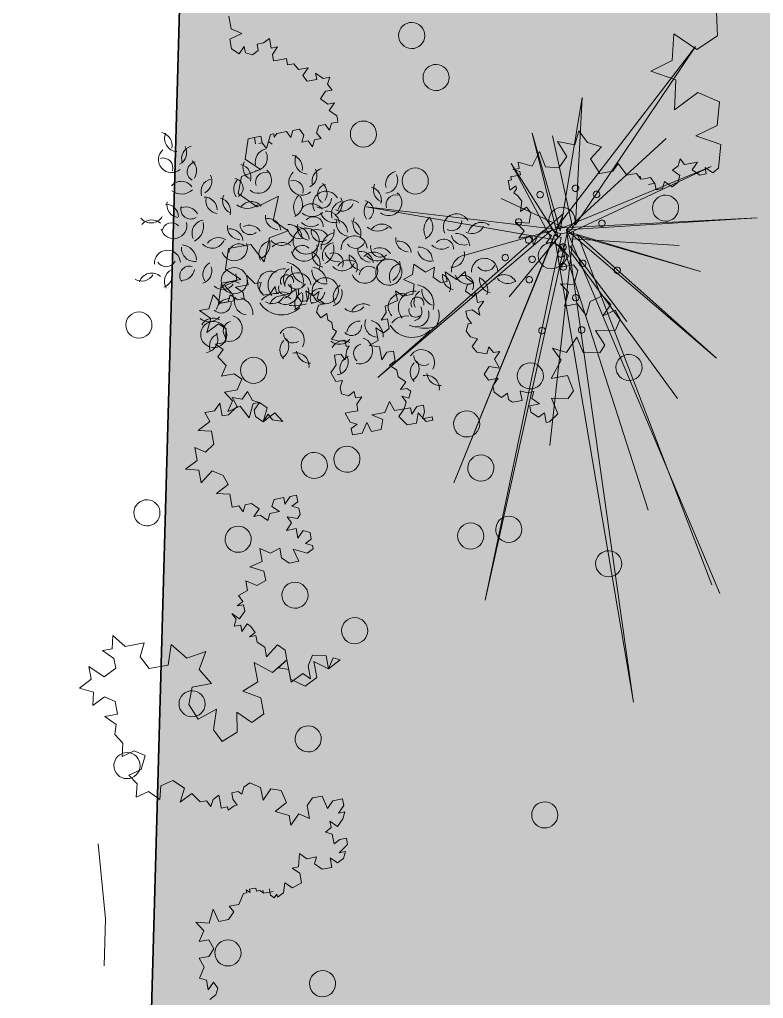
# Model space of a CAD drawing. Header units: metres. Extents: x 0 to 4415, y 1197 to 2590.
# Drawn here: x 1893.49 to 1893.946, y 1326.388 to 1326.989 of the extents above; entities that cross this region are included whole.
import ezdxf

# ---------------------------------------------------------------- set-up
doc = ezdxf.new("R2010")
doc.units = ezdxf.units.M
doc.layers.add('Façade 02', color=41, linetype='Continuous', lineweight=35)
doc.layers.add('veg', color=7, linetype='Continuous', lineweight=9, true_color=0x61c200)

# ---------------------------------------------------------------- blocks, each defined once
blk = doc.blocks.new('Plantes')
for p, q in [((-0.5796, 1.7132), (-0.238, 1.2957)), ((-0.189, 1.2913), (-0.5796, 1.7132)), ((-0.2838, 1.6127), (-0.1979, 1.2839)), ((-0.238, 1.2957), (-0.2838, 1.6127)), ((-0.1979, 1.2839), (-0.1508, 1.535)), ((-0.1508, 1.535), (-0.1912, 1.2668)), ((-0.2306, 1.2868), (-0.2012, 1.523)), ((-0.2142, 1.2853), (-0.4842, 1.4906)), ((-0.1912, 1.2668), (-0.0912, 1.4638)), ((-0.0912, 1.4638), (-0.1748, 1.2653)), ((-0.5902, 1.4095), (-0.2135, 1.2935)), ((-0.2231, 1.2779), (-0.5902, 1.4095)), ((-0.2053, 1.2928), (-0.0577, 1.3784)), ((0.281, 1.3894), (-0.1808, 1.2906)), ((-0.1748, 1.2653), (0.281, 1.3894)), ((-0.2106, 1.3262), (0.1269, 0.6784)), ((0.2921, 0.9601), (-0.2106, 1.3262)), ((-0.6932, 1.2704), (-0.189, 1.2913)), ((-0.2142, 1.2853), (-0.6932, 1.2704)), ((-0.559, 0.929), (-0.2142, 1.2853)), ((-0.2142, 1.2853), (-0.5127, 0.3401)), ((-0.2702, 0.1044), (-0.2142, 1.2853)), ((-0.2313, 1.2786), (-0.122, 0.75)), ((-0.2135, 1.2935), (0.0458, 1.2456)), ((-0.1808, 1.2906), (0.2921, 0.9601)), ((-0.2402, 1.2712), (-0.559, 0.929)), ((-0.5393, 1.1496), (-0.2231, 1.2779)), ((-0.215, 1.2771), (-0.5393, 1.1496)), ((-0.4942, 0.3632), (-0.2402, 1.2712)), ((-0.2246, 1.2615), (-0.4919, 1.2195)), ((-0.183, 1.2661), (-0.2717, 0.088)), ((0.0754, 0.3782), (-0.215, 1.2771)), ((-0.1993, 1.2675), (0.0754, 0.3782)), ((-0.1986, 1.2757), (-0.055, 1.1311)), ((0.1269, 0.6784), (-0.1823, 1.2742)), ((-0.2008, 1.2512), (-0.3527, 0.5647)), ((-0.2179, 1.2445), (-0.3431, 1.0415)), ((0.6228, 1.2518), (0.6214, 1.2354)), ((0.6214, 1.2354), (0.6533, 1.2244)), ((-0.2193, 1.2281), (-0.4519, 0.8371)), ((0.6533, 1.2244), (0.6348, 1.2013)), ((0.666, 1.182), (0.6845, 1.2051)), ((0.6845, 1.2051), (0.698, 1.171)), ((0.6348, 1.2013), (0.6333, 1.185)), ((0.6333, 1.185), (0.666, 1.182)), ((0.7225, 1.1688), (0.6958, 1.1464)), ((0.698, 1.171), (0.7225, 1.1688)), ((0.678, 1.1316), (0.6602, 1.1167)), ((0.7092, 1.1123), (0.678, 1.1316)), ((0.6958, 1.1464), (0.7092, 1.1123)), ((0.6602, 1.1167), (0.6654, 1.0833)), ((0.6654, 1.0833), (0.6899, 1.0811)), ((0.6899, 1.0811), (0.6721, 1.0662)), ((0.6721, 1.0662), (0.687, 1.0484)), ((0.687, 1.0484), (0.6685, 1.0253)), ((0.6685, 1.0253), (0.6827, 0.9994)), ((0.65, 1.0023), (0.6322, 0.9874)), ((0.6322, 0.9874), (0.6463, 0.9614)), ((0.6827, 0.9994), (0.65, 1.0023)), ((0.6463, 0.9614), (0.679, 0.9585)), ((0.6107, 0.9317), (0.6211, 0.9554)), ((0.6211, 0.9554), (0.636, 0.9376)), ((0.636, 0.9376), (0.6612, 0.9436)), ((0.6612, 0.9436), (0.6508, 0.9198)), ((0.679, 0.9585), (0.6605, 0.9355)), ((0.6605, 0.9355), (0.6746, 0.9095)), ((0.5937, 0.925), (0.5759, 0.9101)), ((0.5759, 0.9101), (0.5893, 0.8759)), ((0.5937, 0.925), (0.6107, 0.9317)), ((0.6085, 0.9072), (0.5937, 0.925)), ((0.61, 0.9235), (0.5937, 0.925)), ((0.6234, 0.8894), (0.61, 0.9235)), ((0.6427, 0.9206), (0.6234, 0.8894)), ((0.6746, 0.9095), (0.6427, 0.9206)), ((0.6508, 0.9198), (0.6739, 0.9013)), ((0.6902, 0.8999), (0.6932, 0.9325)), ((0.6932, 0.9325), (0.708, 0.9147)), ((0.708, 0.9147), (0.7326, 0.9126)), ((0.7326, 0.9126), (0.7222, 0.8888)), ((0.5581, 0.8952), (0.5395, 0.8721)), ((0.5893, 0.8759), (0.5581, 0.8952)), ((0.5648, 0.8781), (0.5744, 0.8937)), ((0.5744, 0.8937), (0.5893, 0.8759)), ((0.5893, 0.8759), (0.6071, 0.8908)), ((0.6071, 0.8908), (0.6085, 0.9072)), ((0.6739, 0.9013), (0.6902, 0.8999)), ((0.7222, 0.8888), (0.7534, 0.8695)), ((0.5395, 0.8721), (0.5648, 0.8781)), ((0.72, 0.8643), (0.7171, 0.8316)), ((0.7534, 0.8695), (0.72, 0.8643)), ((0.7171, 0.8316), (0.7401, 0.8131)), ((0.7401, 0.8131), (0.7661, 0.8272)), ((0.7661, 0.8272), (0.7632, 0.7945)), ((0.7632, 0.7945), (0.7944, 0.7753)), ((0.7276, 0.7648), (0.7016, 0.7506)), ((0.7581, 0.7373), (0.7276, 0.7648)), ((0.761, 0.77), (0.7581, 0.7373)), ((0.7944, 0.7753), (0.761, 0.77)), ((0.7016, 0.7506), (0.6913, 0.7268)), ((0.6913, 0.7268), (0.7225, 0.7076)), ((0.6891, 0.7023), (0.6862, 0.6696)), ((0.7225, 0.7076), (0.6891, 0.7023)), ((0.5228, 0.6842), (0.5213, 0.6679)), ((0.5213, 0.6679), (0.5369, 0.6582)), ((0.5391, 0.6828), (0.5228, 0.6842)), ((0.554, 0.665), (0.5391, 0.6828)), ((0.5554, 0.6813), (0.554, 0.665)), ((0.5799, 0.6791), (0.5554, 0.6813)), ((0.5867, 0.662), (0.5799, 0.6791)), ((0.6371, 0.674), (0.6193, 0.6591)), ((0.6535, 0.6725), (0.6371, 0.674)), ((0.6602, 0.6555), (0.6535, 0.6725)), ((0.6698, 0.6711), (0.6602, 0.6555)), ((0.6862, 0.6696), (0.6698, 0.6711)), ((0.5198, 0.6515), (0.5184, 0.6352)), ((0.5369, 0.6582), (0.5198, 0.6515)), ((0.5689, 0.6472), (0.5867, 0.662)), ((0.5934, 0.645), (0.5689, 0.6472)), ((0.6001, 0.6279), (0.5934, 0.645)), ((0.6179, 0.6428), (0.6001, 0.6279)), ((0.6342, 0.6413), (0.6179, 0.6428)), ((0.6193, 0.6591), (0.6342, 0.6413)), ((0.5184, 0.6352), (0.5258, 0.6263)), ((0.5258, 0.6263), (0.5511, 0.6323)), ((0.5511, 0.6323), (0.5414, 0.6167)), ((0.5414, 0.6167), (0.5563, 0.5989)), ((0.5147, 0.5943), (0.4977, 0.5876)), ((0.5296, 0.5765), (0.5147, 0.5943)), ((0.5318, 0.601), (0.5296, 0.5765)), ((0.5563, 0.5989), (0.5318, 0.601)), ((0.4977, 0.5876), (0.4962, 0.5713)), ((0.4962, 0.5713), (0.5118, 0.5617)), ((0.4947, 0.5549), (0.494, 0.5468)), ((0.494, 0.5468), (0.5096, 0.5371)), ((0.5118, 0.5617), (0.4947, 0.5549)), ((0.5096, 0.5371), (0.5438, 0.5506)), ((0.5438, 0.5506), (0.5327, 0.5186)), ((0.575, 0.5313), (0.5772, 0.5558)), ((0.5772, 0.5558), (0.601, 0.5455)), ((0.601, 0.5455), (0.6269, 0.5596)), ((0.6269, 0.5596), (0.624, 0.5269)), ((0.5327, 0.5186), (0.5572, 0.5164)), ((0.5572, 0.5164), (0.575, 0.5313)), ((0.624, 0.5269), (0.656, 0.5158)), ((0.6218, 0.5024), (0.6196, 0.4779)), ((0.656, 0.5158), (0.6218, 0.5024)), ((0.6196, 0.4779), (0.6434, 0.4675)), ((0.6434, 0.4675), (0.6694, 0.4817)), ((0.6694, 0.4817), (0.6672, 0.4572)), ((0.6672, 0.4572), (0.691, 0.4468)), ((0.691, 0.4468), (0.6814, 0.4312)), ((0.6806, 0.423), (0.6792, 0.4067)), ((0.697, 0.4216), (0.6806, 0.423)), ((0.6814, 0.4312), (0.697, 0.4216)), ((0.6792, 0.4067), (0.694, 0.3889)), ((0.694, 0.3889), (0.7118, 0.4038)), ((0.7118, 0.4038), (0.7022, 0.3882)), ((0.6762, 0.374), (0.6673, 0.3666)), ((0.6911, 0.3562), (0.6762, 0.374)), ((0.6926, 0.3726), (0.6911, 0.3562)), ((0.7089, 0.3711), (0.6926, 0.3726)), ((0.7022, 0.3882), (0.7089, 0.3711)), ((0.9867, 0.3463), (1.0142, 0.3768)), ((1.0142, 0.3768), (1.0194, 0.3434)), ((0.6673, 0.3666), (0.6577, 0.351)), ((0.6577, 0.351), (0.6733, 0.3413)), ((0.9377, 0.3507), (0.9867, 0.3463)), ((0.9511, 0.3165), (0.9377, 0.3507)), ((0.6555, 0.3265), (0.6377, 0.3116)), ((0.657, 0.3428), (0.6555, 0.3265)), ((0.6733, 0.3413), (0.657, 0.3428)), ((0.8346, 0.3022), (0.8709, 0.3402)), ((0.8709, 0.3402), (0.8829, 0.2897)), ((1.0439, 0.3412), (1.0172, 0.3189)), ((1.0194, 0.3434), (1.0439, 0.3412)), ((0.5872, 0.2996), (0.5851, 0.2751)), ((0.605, 0.3145), (0.5872, 0.2996)), ((0.6355, 0.2871), (0.605, 0.3145)), ((0.6377, 0.3116), (0.6355, 0.2871)), ((0.7863, 0.3148), (0.8346, 0.3022)), ((0.8071, 0.2717), (0.7863, 0.3148)), ((0.9319, 0.2853), (0.9511, 0.3165)), ((1.0172, 0.3189), (1.015, 0.2944)), ((1.0463, 0.2751), (1.0819, 0.3049)), ((1.0819, 0.3049), (1.0789, 0.2722)), ((0.4863, 0.2757), (0.4834, 0.243)), ((0.5197, 0.2809), (0.4863, 0.2757)), ((0.5338, 0.255), (0.5197, 0.2809)), ((0.5807, 0.2261), (0.5851, 0.2751)), ((0.5851, 0.2751), (0.6237, 0.2469)), ((0.5851, 0.2751), (0.6081, 0.2566)), ((0.6237, 0.2469), (0.6675, 0.276)), ((0.6675, 0.276), (0.6631, 0.227)), ((0.779, 0.2331), (0.8071, 0.2717)), ((0.8829, 0.2897), (0.9319, 0.2853)), ((1.015, 0.2944), (1.0463, 0.2751)), ((1.0789, 0.2722), (1.1102, 0.2529)), ((0.4692, 0.269), (0.4521, 0.2623)), ((0.4521, 0.2623), (0.4834, 0.243)), ((0.4834, 0.243), (0.4692, 0.269)), ((0.4834, 0.243), (0.5182, 0.2646)), ((0.5182, 0.2646), (0.5146, 0.2237)), ((0.5309, 0.2223), (0.5338, 0.255)), ((0.5829, 0.2506), (0.58, 0.2179)), ((0.6081, 0.2566), (0.5829, 0.2506)), ((1.1102, 0.2529), (1.076, 0.2395)), ((0.5146, 0.2237), (0.5458, 0.2045)), ((0.5487, 0.2372), (0.5309, 0.2223)), ((0.5458, 0.2045), (0.5807, 0.2261)), ((0.58, 0.2179), (0.5487, 0.2372)), ((0.6631, 0.227), (0.7025, 0.207)), ((0.828, 0.2287), (0.779, 0.2331)), ((0.8407, 0.1864), (0.828, 0.2287)), ((1.0501, 0.2254), (1.0241, 0.2112)), ((1.0813, 0.2061), (1.0501, 0.2254)), ((1.076, 0.2395), (1.0813, 0.2061)), ((0.7025, 0.207), (0.6595, 0.1861)), ((1.0241, 0.2112), (1.0212, 0.1785)), ((0.6595, 0.1861), (0.6558, 0.1452)), ((0.8207, 0.147), (0.8407, 0.1864)), ((1.0212, 0.1785), (1.0539, 0.1756)), ((1.0539, 0.1756), (1.0272, 0.1533)), ((0.6871, 0.126), (0.7227, 0.1558)), ((0.7227, 0.1558), (0.7264, 0.106)), ((0.7731, 0.1677), (0.8207, 0.147)), ((0.7851, 0.1172), (0.7731, 0.1677)), ((1.0272, 0.1533), (1.0331, 0.128)), ((0.6558, 0.1452), (0.6871, 0.126)), ((1.0331, 0.128), (1.0146, 0.105)), ((0.7264, 0.106), (0.7658, 0.086)), ((0.7658, 0.086), (0.7851, 0.1172)), ((1.0146, 0.105), (1.0199, 0.0716)), ((0.9879, 0.0827), (0.9619, 0.0685)), ((1.0199, 0.0716), (0.9879, 0.0827)), ((0.9619, 0.0685), (0.9754, 0.0344)), ((0.9754, 0.0344), (1.0073, 0.0233)), ((0.8982, 0.0001), (0.8715, -0.0222)), ((0.9301, -0.011), (0.8982, 0.0001)), ((1.0073, 0.0233), (0.9888, 0.0002)), ((0.9888, 0.0002), (0.994, -0.0332)), ((0.7066, -0.024), (0.6806, -0.0382)), ((0.7222, -0.0336), (0.7066, -0.024)), ((0.8715, -0.0222), (0.8849, -0.0564)), ((0.9354, -0.0444), (0.9301, -0.011)), ((0.9621, -0.0221), (0.9354, -0.0444)), ((0.994, -0.0332), (0.9621, -0.0221)), ((0.6554, -0.0441), (0.6302, -0.0501)), ((0.6777, -0.0708), (0.6554, -0.0441)), ((0.6806, -0.0382), (0.6777, -0.0708)), ((0.7289, -0.0507), (0.7222, -0.0336)), ((0.7378, -0.0433), (0.7289, -0.0507)), ((0.7542, -0.0447), (0.7378, -0.0433)), ((0.7527, -0.0611), (0.7542, -0.0447)), ((0.7869, -0.0476), (0.7854, -0.064)), ((0.8025, -0.0573), (0.7869, -0.0476)), ((0.8537, -0.0371), (0.8351, -0.0602)), ((0.8849, -0.0564), (0.8537, -0.0371)), ((0.6302, -0.0501), (0.6191, -0.0821)), ((0.7431, -0.0767), (0.7527, -0.0611)), ((0.7854, -0.064), (0.7839, -0.0803)), ((0.8092, -0.0743), (0.8025, -0.0573)), ((0.8188, -0.0587), (0.8092, -0.0743)), ((0.8351, -0.0602), (0.8188, -0.0587)), ((0.4787, -0.086), (0.4772, -0.1024)), ((0.5032, -0.0882), (0.4787, -0.086)), ((0.5181, -0.106), (0.5032, -0.0882)), ((0.5292, -0.0741), (0.5181, -0.106)), ((0.5537, -0.0762), (0.5292, -0.0741)), ((0.5686, -0.094), (0.5537, -0.0762)), ((0.5657, -0.1267), (0.5686, -0.094)), ((0.6191, -0.0821), (0.6503, -0.1013)), ((0.7513, -0.0774), (0.7431, -0.0767)), ((0.7669, -0.087), (0.7513, -0.0774)), ((0.7676, -0.0789), (0.7669, -0.087)), ((0.7839, -0.0803), (0.7676, -0.0789)), ((0.4758, -0.1187), (0.4825, -0.1358)), ((0.4921, -0.1202), (0.4758, -0.1187)), ((0.4772, -0.1024), (0.4921, -0.1202)), ((0.5916, -0.1126), (0.5657, -0.1267)), ((0.614, -0.1393), (0.5916, -0.1126)), ((0.6161, -0.1148), (0.614, -0.1393)), ((0.6503, -0.1013), (0.6161, -0.1148)), ((0.4825, -0.1358), (0.4974, -0.1536)), ((0.4974, -0.1536), (0.5152, -0.1387)), ((0.5152, -0.1387), (0.5137, -0.155)), ((0.5123, -0.1714), (0.5101, -0.1959)), ((0.5293, -0.1647), (0.5123, -0.1714)), ((0.5137, -0.155), (0.5293, -0.1647)), ((0.4781, -0.1848), (0.4767, -0.2011)), ((0.4945, -0.1863), (0.4781, -0.1848)), ((0.5101, -0.1959), (0.4945, -0.1863)), ((0.4767, -0.2011), (0.4997, -0.2197)), ((0.4834, -0.2182), (0.4901, -0.2353)), ((0.4997, -0.2197), (0.4834, -0.2182)), ((0.5814, -0.227), (0.5992, -0.2121)), ((0.5992, -0.2121), (0.6045, -0.2455)), ((0.4901, -0.2353), (0.5057, -0.2449)), ((0.5057, -0.2449), (0.5235, -0.23)), ((0.5235, -0.23), (0.5213, -0.2545)), ((0.5458, -0.2567), (0.5636, -0.2418)), ((0.5569, -0.2248), (0.5814, -0.227)), ((0.5636, -0.2418), (0.5569, -0.2248)), ((0.6045, -0.2455), (0.6208, -0.2469)), ((0.5213, -0.2545), (0.5458, -0.2567)), ((0.603, -0.2618), (0.6008, -0.2863)), ((0.6208, -0.2469), (0.603, -0.2618)), ((0.6008, -0.2863), (0.6246, -0.2967)), ((0.6246, -0.2967), (0.6424, -0.2818)), ((0.6424, -0.2818), (0.6484, -0.3071)), ((0.6825, -0.2936), (0.6818, -0.3018)), ((0.6818, -0.3018), (0.6825, -0.2936)), ((0.7152, -0.2965), (0.716, -0.2884)), ((0.716, -0.2884), (0.7152, -0.2965)), ((0.7152, -0.2965), (0.716, -0.2884)), ((0.716, -0.2884), (0.7241, -0.2891)), ((0.716, -0.2884), (0.716, -0.2884)), ((0.7241, -0.2891), (0.7323, -0.2898)), ((0.7323, -0.2898), (0.7316, -0.298)), ((0.7316, -0.298), (0.7405, -0.2906)), ((0.7323, -0.2898), (0.7323, -0.2898)), ((0.7323, -0.2898), (0.7323, -0.2898)), ((0.7323, -0.2898), (0.7323, -0.2898)), ((0.7405, -0.2906), (0.7397, -0.2987)), ((0.6484, -0.3071), (0.664, -0.3167)), ((0.664, -0.3167), (0.6647, -0.3085)), ((0.664, -0.3167), (0.664, -0.3167)), ((0.6647, -0.3085), (0.6722, -0.3174)), ((0.6722, -0.3174), (0.6811, -0.31)), ((0.6736, -0.3011), (0.6818, -0.3018)), ((0.6818, -0.3018), (0.6736, -0.3011)), ((0.6811, -0.31), (0.6818, -0.3018)), ((0.6818, -0.3018), (0.69, -0.3025)), ((0.69, -0.3025), (0.6818, -0.3018)), ((0.6818, -0.3018), (0.69, -0.3025)), ((0.69, -0.3025), (0.6982, -0.3033)), ((0.6989, -0.2951), (0.6982, -0.3033)), ((0.6982, -0.3033), (0.6989, -0.2951)), ((0.6982, -0.3033), (0.7071, -0.2958)), ((0.7071, -0.2958), (0.7152, -0.2965)), ((0.7152, -0.2965), (0.7152, -0.2965)), ((0.7316, -0.298), (0.7316, -0.298)), ((0.7397, -0.2987), (0.7479, -0.2995)), ((0.7479, -0.2995), (0.7621, -0.3254)), ((0.7621, -0.3254), (0.7866, -0.3276)), ((0.7866, -0.3276), (0.7769, -0.3432)), ((0.7769, -0.3432), (0.7918, -0.361)), ((0.8163, -0.3632), (0.8274, -0.3313)), ((0.8274, -0.3313), (0.8408, -0.3654)), ((0.7918, -0.361), (0.8163, -0.3632)), ((0.8408, -0.3654), (0.8743, -0.3602)), ((0.8743, -0.3602), (0.8557, -0.3832)), ((0.8557, -0.3832), (0.8699, -0.4092)), ((0.8454, -0.407), (0.835, -0.4308)), ((0.8699, -0.4092), (0.8454, -0.407)), ((0.835, -0.4308), (0.8499, -0.4486)), ((0.8499, -0.4486), (0.8744, -0.4508)), ((0.8744, -0.4508), (0.864, -0.4745)), ((0.864, -0.4745), (0.8782, -0.5005)), ((0.8441, -0.5139), (0.8344, -0.5296)), ((0.8589, -0.5317), (0.8441, -0.5139)), ((0.8611, -0.5072), (0.8589, -0.5317)), ((0.8782, -0.5005), (0.8611, -0.5072)), ((0.8344, -0.5296), (0.8411, -0.5466)), ((0.8411, -0.5466), (0.8568, -0.5563)), ((1.009, -1.8958), (1.0119, -1.8631)), ((0.983, -1.9099), (1.009, -1.8958)), ((1.0149, -1.921), (0.983, -1.9099)), ((0.9133, -1.9531), (0.9154, -1.9286)), ((0.9154, -1.9286), (0.9311, -1.9383)), ((0.9311, -1.9383), (0.9474, -1.9397)), ((0.9474, -1.9397), (0.9459, -1.9561)), ((1.0128, -1.9455), (1.0149, -1.921)), ((0.8969, -1.9517), (0.9133, -1.9531)), ((0.9118, -1.9695), (0.8969, -1.9517)), ((0.9459, -1.9561), (0.9615, -1.9657)), ((0.9615, -1.9657), (0.9786, -1.959)), ((0.9786, -1.959), (0.9801, -1.9426)), ((0.9801, -1.9426), (0.995, -1.9604)), ((0.995, -1.9604), (1.0128, -1.9455)), ((-0.2082, -1.9683), (-0.2051, -2.0263)), ((0.8762, -1.9992), (0.8777, -1.9829)), ((0.8777, -1.9829), (0.894, -1.9844)), ((0.894, -1.9844), (0.9103, -1.9858)), ((0.9103, -1.9858), (0.9118, -1.9695)), ((-0.1501, -2.0559), (-0.0967, -2.0112)), ((-0.0967, -2.0112), (-0.0862, -2.0781)), ((0.8257, -2.0112), (0.8502, -2.0134)), ((0.8406, -2.029), (0.8257, -2.0112)), ((0.8502, -2.0134), (0.8599, -1.9978)), ((0.8599, -1.9978), (0.8762, -1.9992)), ((-0.2051, -2.0263), (-0.1501, -2.0559)), ((0.7738, -2.0395), (0.7901, -2.041)), ((0.7805, -2.0566), (0.7738, -2.0395)), ((0.7901, -2.041), (0.8079, -2.0261)), ((0.8079, -2.0261), (0.8065, -2.0424)), ((0.831, -2.0446), (0.8406, -2.029)), ((0.7709, -2.0722), (0.7805, -2.0566)), ((0.8065, -2.0424), (0.831, -2.0446)), ((-0.0862, -2.0781), (-0.0305, -2.0995)), ((0.7872, -2.0737), (0.7709, -2.0722)), ((0.8021, -2.0915), (0.7872, -2.0737)), ((-0.0305, -2.0995), (-0.0906, -2.1271)), ((0.7679, -2.1049), (0.7843, -2.1063)), ((0.7828, -2.1227), (0.7679, -2.1049)), ((0.7843, -2.1063), (0.8021, -2.0915)), ((-0.0906, -2.1271), (-0.0808, -2.2021)), ((0.7643, -2.1457), (0.765, -2.1376)), ((0.765, -2.1376), (0.7828, -2.1227)), ((0.765, -2.1376), (0.765, -2.1376)), ((0.765, -2.1376), (0.765, -2.1376)), ((0.765, -2.1376), (0.765, -2.1376)), ((0.765, -2.1376), (0.765, -2.1376)), ((0.7636, -2.1539), (0.7643, -2.1457)), ((0.7636, -2.1539), (0.7636, -2.1539)), ((0.7636, -2.1539), (0.7636, -2.1539)), ((0.7636, -2.1539), (0.7636, -2.1539)), ((0.7636, -2.1539), (0.7636, -2.1539)), ((0.7636, -2.1539), (0.7636, -2.1539)), ((0.7636, -2.1539), (0.7636, -2.1539)), ((0.7636, -2.1539), (0.7636, -2.1539)), ((0.7799, -2.1554), (0.7636, -2.1539)), ((0.7643, -2.1457), (0.7643, -2.1457)), ((0.7643, -2.1457), (0.7643, -2.1457)), ((0.7643, -2.1457), (0.7643, -2.1457)), ((0.7866, -2.1724), (0.7799, -2.1554)), ((0.7962, -2.1568), (0.7866, -2.1724)), ((0.8126, -2.1583), (0.7962, -2.1568)), ((0.8193, -2.1754), (0.8126, -2.1583)), ((0.8616, -2.1627), (0.852, -2.1783)), ((0.8779, -2.1641), (0.8616, -2.1627)), ((-0.1432, -2.1636), (-0.1952, -2.1919)), ((-0.0808, -2.2021), (-0.1432, -2.1636)), ((0.8097, -2.191), (0.8193, -2.1754)), ((0.852, -2.1783), (0.8587, -2.1953)), ((0.8847, -2.1812), (0.8779, -2.1641)), ((0.8943, -2.1656), (0.8847, -2.1812)), ((0.9106, -2.167), (0.8943, -2.1656)), ((0.9188, -2.1678), (0.9106, -2.167)), ((0.9262, -2.1767), (0.9188, -2.1678)), ((0.927, -2.1685), (0.9262, -2.1767)), ((0.9351, -2.1692), (0.927, -2.1685)), ((0.933, -2.1937), (0.9419, -2.1863)), ((0.9419, -2.1863), (0.933, -2.1937)), ((0.9419, -2.1863), (0.9351, -2.1692)), ((0.9486, -2.2034), (0.9419, -2.1863)), ((0.9582, -2.1878), (0.9486, -2.2034)), ((0.9597, -2.1714), (0.9582, -2.1878)), ((0.9664, -2.1885), (0.9582, -2.1878)), ((0.9582, -2.1878), (0.9664, -2.1885)), ((0.976, -2.1729), (0.9597, -2.1714)), ((0.9745, -2.1892), (0.976, -2.1729)), ((0.976, -2.1729), (0.9745, -2.1892)), ((0.9923, -2.1743), (0.976, -2.1729)), ((1.0043, -2.2248), (0.9923, -2.1743)), ((-0.1952, -2.1919), (-0.1839, -2.2505)), ((0.826, -2.1924), (0.8097, -2.191)), ((0.8327, -2.2095), (0.826, -2.1924)), ((0.8423, -2.1939), (0.8327, -2.2095)), ((0.8587, -2.1953), (0.8423, -2.1939)), ((0.1443, -2.2633), (0.1636, -2.2321)), ((0.1636, -2.2321), (0.177, -2.2663)), ((0.9687, -2.2546), (1.0043, -2.2248)), ((-0.1839, -2.2505), (-0.1282, -2.272)), ((0.177, -2.2663), (0.2193, -2.2536)), ((0.2193, -2.2536), (0.1994, -2.293)), ((1.017, -2.2671), (0.9687, -2.2546)), ((-0.1282, -2.272), (-0.1883, -2.2995)), ((0.1102, -2.2768), (0.1443, -2.2633)), ((0.1407, -2.3042), (0.1102, -2.2768)), ((0.2551, -2.3144), (0.2669, -2.2743)), ((0.2669, -2.2743), (0.2885, -2.3092)), ((1.0297, -2.3094), (1.017, -2.2671)), ((-0.1883, -2.2995), (-0.1771, -2.3582)), ((0.1207, -2.3436), (0.1407, -2.3042)), ((0.1994, -2.293), (0.2217, -2.3197)), ((0.2885, -2.3092), (0.3226, -2.2957)), ((0.3226, -2.2957), (0.3212, -2.3121)), ((0.9852, -2.3466), (1.0297, -2.3094)), ((-0.0932, -2.341), (-0.0836, -2.3254)), ((-0.0836, -2.3254), (-0.0768, -2.3424)), ((0.0539, -2.3541), (0.0731, -2.3229)), ((0.0731, -2.3229), (0.088, -2.3407)), ((0.2217, -2.3197), (0.2551, -2.3144)), ((0.3205, -2.3202), (0.3197, -2.3284)), ((0.3197, -2.3284), (0.3361, -2.3299)), ((0.3375, -2.3135), (0.3205, -2.3202)), ((0.3212, -2.3121), (0.3375, -2.3135)), ((0.3361, -2.3299), (0.3442, -2.3306)), ((0.3442, -2.3306), (0.3435, -2.3388)), ((0.9295, -2.3252), (0.9852, -2.3466)), ((0.9489, -2.3846), (0.9295, -2.3252)), ((-0.1771, -2.3582), (-0.1615, -2.3678)), ((-0.1615, -2.3678), (-0.1437, -2.3529)), ((-0.1437, -2.3529), (-0.1451, -2.3693)), ((-0.1288, -2.3707), (-0.111, -2.3559)), ((-0.1259, -2.3381), (-0.0932, -2.341)), ((-0.111, -2.3559), (-0.1259, -2.3381)), ((-0.0612, -2.3521), (-0.079, -2.3669)), ((-0.0768, -2.3424), (-0.0612, -2.3521)), ((0.0197, -2.3675), (0.0294, -2.3519)), ((0.0205, -2.3594), (0.0197, -2.3675)), ((0.0197, -2.3675), (0.0205, -2.3594)), ((0.0294, -2.3519), (0.0539, -2.3541)), ((0.088, -2.3407), (0.1207, -2.3436)), ((0.3339, -2.3544), (0.3331, -2.3626)), ((0.3495, -2.364), (0.3339, -2.3544)), ((0.3435, -2.3388), (0.3517, -2.3395)), ((0.3509, -2.3477), (0.3495, -2.364)), ((0.3517, -2.3395), (0.3509, -2.3477)), ((-0.1451, -2.3693), (-0.1288, -2.3707)), ((-0.079, -2.3669), (-0.0723, -2.384)), ((-0.0723, -2.384), (-0.0567, -2.3936)), ((-0.0567, -2.3936), (-0.0389, -2.3788)), ((-0.0389, -2.3788), (-0.0322, -2.3958)), ((-0.0151, -2.3891), (-0.0144, -2.381)), ((-0.0144, -2.381), (-0.0048, -2.3653)), ((-0.0062, -2.3817), (-0.0144, -2.381)), ((-0.0144, -2.381), (-0.0062, -2.3817)), ((0.0019, -2.3824), (-0.0062, -2.3817)), ((-0.0062, -2.3817), (0.0019, -2.3824)), ((-0.0048, -2.3653), (0.0034, -2.3661)), ((-0.0048, -2.3653), (-0.0048, -2.3653)), ((0.0034, -2.3661), (0.0116, -2.3668)), ((0.0034, -2.3661), (0.0034, -2.3661)), ((0.0034, -2.3661), (0.0034, -2.3661)), ((0.0116, -2.3668), (0.0197, -2.3675)), ((0.3317, -2.3789), (0.3221, -2.3945)), ((0.3406, -2.3715), (0.3317, -2.3789)), ((0.3317, -2.3789), (0.3317, -2.3789)), ((0.3331, -2.3626), (0.3406, -2.3715)), ((0.3331, -2.3626), (0.3331, -2.3626)), ((0.9133, -2.4143), (0.9489, -2.3846)), ((-0.0322, -2.3958), (-0.0159, -2.3973)), ((-0.0159, -2.3973), (-0.0151, -2.3891)), ((0.3221, -2.3945), (0.328, -2.4198)), ((0.3124, -2.4101), (0.3028, -2.4257)), ((0.3028, -2.4257), (0.3088, -2.451)), ((0.328, -2.4198), (0.3124, -2.4101)), ((0.9616, -2.4269), (0.9133, -2.4143)), ((0.981, -2.4863), (0.9616, -2.4269)), ((0.3088, -2.451), (0.3422, -2.4457)), ((0.3422, -2.4457), (0.3237, -2.4688)), ((1.0099, -2.4394), (0.981, -2.4863)), ((1.067, -2.4445), (1.0099, -2.4394)), ((1.079, -2.495), (1.067, -2.4445)), ((0.2739, -2.4726), (0.2561, -2.4875)), ((0.2895, -2.4822), (0.2739, -2.4726)), ((0.3037, -2.5082), (0.2895, -2.4822)), ((0.3237, -2.4688), (0.3385, -2.4866)), ((0.2547, -2.5038), (0.2369, -2.5187)), ((0.271, -2.5053), (0.2547, -2.5038)), ((0.2561, -2.4875), (0.271, -2.5053)), ((0.3059, -2.4837), (0.3037, -2.5082)), ((0.3385, -2.4866), (0.3059, -2.4837)), ((1.0434, -2.5248), (1.079, -2.495)), ((0.2369, -2.5187), (0.2183, -2.5417)), ((0.58, -2.5493), (0.6067, -2.527)), ((0.6067, -2.527), (0.6127, -2.5522)), ((1.0093, -2.5382), (1.0278, -2.5152)), ((1.0278, -2.5152), (1.0256, -2.5397)), ((1.0924, -2.5292), (1.0434, -2.5248)), ((1.1044, -2.5796), (1.0924, -2.5292)), ((0.2183, -2.5417), (0.2406, -2.5684)), ((0.5036, -2.5754), (0.5303, -2.5531)), ((0.5303, -2.5531), (0.5281, -2.5776)), ((0.5562, -2.539), (0.58, -2.5493)), ((0.5622, -2.5642), (0.5562, -2.539)), ((0.6127, -2.5522), (0.6365, -2.5626)), ((0.9573, -2.5665), (0.9588, -2.5502)), ((0.9588, -2.5502), (0.9737, -2.568)), ((0.99, -2.5694), (0.9996, -2.5538)), ((0.9929, -2.5368), (1.0093, -2.5382)), ((0.9996, -2.5538), (0.9929, -2.5368)), ((1.0256, -2.5397), (1.0583, -2.5426)), ((1.0583, -2.5426), (1.0405, -2.5575)), ((0.208, -2.5655), (0.1983, -2.5811)), ((0.1983, -2.5811), (0.2118, -2.6153)), ((0.2406, -2.5684), (0.208, -2.5655)), ((0.4613, -2.5881), (0.4791, -2.5732)), ((0.4791, -2.5732), (0.4805, -2.5569)), ((0.4805, -2.5569), (0.5036, -2.5754)), ((0.5281, -2.5776), (0.5444, -2.5791)), ((0.5444, -2.5791), (0.5622, -2.5642)), ((0.6365, -2.5626), (0.6105, -2.5767)), ((0.6105, -2.5767), (0.6165, -2.602)), ((0.8497, -2.5734), (0.8653, -2.583)), ((0.8564, -2.5904), (0.8497, -2.5734)), ((0.8653, -2.583), (0.8831, -2.5681)), ((0.8831, -2.5681), (0.8809, -2.5926)), ((0.8972, -2.5941), (0.9068, -2.5785)), ((0.9068, -2.5785), (0.9083, -2.5621)), ((0.9083, -2.5621), (0.9239, -2.5718)), ((0.9239, -2.5718), (0.941, -2.5651)), ((0.941, -2.5651), (0.9573, -2.5665)), ((0.9737, -2.568), (0.99, -2.5694)), ((1.0405, -2.5575), (1.039, -2.5738)), ((1.039, -2.5738), (1.0554, -2.5753)), ((1.0554, -2.5753), (1.0732, -2.5604)), ((1.0732, -2.5604), (1.0799, -2.5775)), ((1.0799, -2.5775), (1.1044, -2.5796)), ((0.4776, -2.5896), (0.4613, -2.5881)), ((0.4843, -2.6067), (0.4776, -2.5896)), ((0.6165, -2.602), (0.641, -2.6042)), ((0.641, -2.6042), (0.6588, -2.5893)), ((0.6588, -2.5893), (0.6566, -2.6138)), ((0.8386, -2.6053), (0.8564, -2.5904)), ((0.8549, -2.6068), (0.8386, -2.6053)), ((0.8809, -2.5926), (0.8972, -2.5941)), ((0.2118, -2.6153), (0.2452, -2.61)), ((0.2452, -2.61), (0.2266, -2.6331)), ((0.4569, -2.6371), (0.4591, -2.6126)), ((0.4591, -2.6126), (0.4665, -2.6215)), ((0.4665, -2.6215), (0.4843, -2.6067)), ((0.6566, -2.6138), (0.6886, -2.6249)), ((0.6886, -2.6249), (0.6871, -2.6412)), ((0.8349, -2.6462), (0.8364, -2.6298)), ((0.8364, -2.6298), (0.852, -2.6395)), ((0.852, -2.6395), (0.8616, -2.6239)), ((0.8616, -2.6239), (0.8549, -2.6068)), ((0.1427, -2.6503), (0.1242, -2.6733)), ((0.1747, -2.6614), (0.1427, -2.6503)), ((0.2266, -2.6331), (0.2401, -2.6672)), ((0.4405, -2.6357), (0.4569, -2.6371)), ((0.4554, -2.6535), (0.4405, -2.6357)), ((0.454, -2.6698), (0.4554, -2.6535)), ((0.4718, -2.6549), (0.454, -2.6698)), ((0.4881, -2.6564), (0.4718, -2.6549)), ((0.6871, -2.6412), (0.702, -2.659)), ((0.8246, -2.67), (0.826, -2.6536)), ((0.826, -2.6536), (0.8349, -2.6462)), ((0.1242, -2.6733), (0.1465, -2.7)), ((0.1881, -2.6955), (0.1747, -2.6614)), ((0.2074, -2.6643), (0.1881, -2.6955)), ((0.2401, -2.6672), (0.2074, -2.6643)), ((0.477, -2.6884), (0.4866, -2.6727)), ((0.4866, -2.6727), (0.4881, -2.6564)), ((0.6857, -2.6576), (0.6835, -2.6821)), ((0.702, -2.659), (0.6857, -2.6576)), ((0.6991, -2.6917), (0.7169, -2.6768)), ((0.7169, -2.6768), (0.714, -2.7095)), ((0.8157, -2.6774), (0.8246, -2.67)), ((0.8231, -2.6863), (0.8157, -2.6774)), ((0.1146, -2.689), (0.1042, -2.7127)), ((0.1465, -2.7), (0.1146, -2.689)), ((0.4852, -2.6891), (0.477, -2.6884)), ((0.4919, -2.7062), (0.4852, -2.6891)), ((0.6835, -2.6821), (0.6991, -2.6917)), ((0.7957, -2.7168), (0.7971, -2.7005)), ((0.7971, -2.7005), (0.8135, -2.7019)), ((0.8135, -2.7019), (0.8305, -2.6952)), ((0.8305, -2.6952), (0.8231, -2.6863)), ((0.1042, -2.7127), (0.1184, -2.7387)), ((0.4652, -2.7285), (0.4823, -2.7218)), ((0.4801, -2.7463), (0.4652, -2.7285)), ((0.4823, -2.7218), (0.4919, -2.7062)), ((0.7125, -2.7259), (0.7096, -2.7585)), ((0.7377, -2.7199), (0.7125, -2.7259)), ((0.714, -2.7095), (0.7377, -2.7199)), ((0.7875, -2.7161), (0.7957, -2.7168)), ((0.7949, -2.725), (0.7875, -2.7161)), ((0.8009, -2.7502), (0.7949, -2.725)), ((0.1184, -2.7387), (0.1681, -2.7349)), ((0.1681, -2.7349), (0.1482, -2.7743)), ((0.2046, -2.7876), (0.2164, -2.7475)), ((0.2164, -2.7475), (0.2462, -2.7831)), ((0.4289, -2.7664), (0.4385, -2.7508)), ((0.4385, -2.7508), (0.4452, -2.7679)), ((0.4705, -2.7619), (0.4801, -2.7463)), ((0.6784, -2.7393), (0.6762, -2.7638)), ((0.6947, -2.7407), (0.6784, -2.7393)), ((0.7096, -2.7585), (0.6947, -2.7407)), ((0.8106, -2.7346), (0.8009, -2.7502)), ((0.8269, -2.7361), (0.8106, -2.7346)), ((0.8247, -2.7606), (0.8254, -2.7524)), ((0.8254, -2.7524), (0.8269, -2.7361)), ((0.1482, -2.7743), (0.163, -2.7921)), ((0.2462, -2.7831), (0.2803, -2.7696)), ((0.2803, -2.7696), (0.2611, -2.8009)), ((0.4125, -2.765), (0.4289, -2.7664)), ((0.4274, -2.7828), (0.4125, -2.765)), ((0.4452, -2.7679), (0.4705, -2.7619)), ((0.6918, -2.7734), (0.674, -2.7883)), ((0.6762, -2.7638), (0.6918, -2.7734)), ((0.8321, -2.7695), (0.8247, -2.7606)), ((0.8396, -2.7784), (0.8321, -2.7695)), ((0.163, -2.7921), (0.2046, -2.7876)), ((0.2611, -2.8009), (0.2901, -2.8446)), ((0.4171, -2.8065), (0.4274, -2.7828)), ((0.4423, -2.8006), (0.4171, -2.8065)), ((0.4572, -2.8184), (0.4423, -2.8006)), ((0.674, -2.7883), (0.6725, -2.8046)), ((0.8129, -2.8007), (0.8292, -2.8022)), ((0.8196, -2.8178), (0.8129, -2.8007)), ((0.8292, -2.8022), (0.8396, -2.7784)), ((0.4475, -2.834), (0.4572, -2.8184)), ((0.6725, -2.8046), (0.6547, -2.8195)), ((0.6547, -2.8195), (0.6696, -2.8373)), ((0.8181, -2.8341), (0.8196, -2.8178)), ((0.2493, -2.841), (0.2374, -2.8811)), ((0.2901, -2.8446), (0.2493, -2.841)), ((0.423, -2.8318), (0.4475, -2.834)), ((0.4379, -2.8496), (0.423, -2.8318)), ((0.4365, -2.8659), (0.4379, -2.8496)), ((0.6533, -2.8359), (0.6444, -2.8433)), ((0.6444, -2.8433), (0.6511, -2.8604)), ((0.6696, -2.8373), (0.6533, -2.8359)), ((0.7677, -2.8461), (0.784, -2.8475)), ((0.7825, -2.8639), (0.7677, -2.8461)), ((0.784, -2.8475), (0.7855, -2.8312)), ((0.7855, -2.8312), (0.8011, -2.8408)), ((0.8011, -2.8408), (0.8181, -2.8341)), ((0.337, -2.8735), (0.3533, -2.875)), ((0.3437, -2.8906), (0.337, -2.8735)), ((0.3533, -2.875), (0.3704, -2.8683)), ((0.3704, -2.8683), (0.3682, -2.8928)), ((0.4016, -2.8875), (0.403, -2.8712)), ((0.403, -2.8712), (0.4187, -2.8808)), ((0.4187, -2.8808), (0.4365, -2.8659)), ((0.6511, -2.8604), (0.6682, -2.8537)), ((0.6682, -2.8537), (0.6585, -2.8693)), ((0.6585, -2.8693), (0.6652, -2.8863)), ((0.6897, -2.8885), (0.7001, -2.8648)), ((0.7001, -2.8648), (0.7143, -2.8907)), ((0.7811, -2.8802), (0.7825, -2.8639)), ((0.2374, -2.8811), (0.2523, -2.8989)), ((0.2523, -2.8989), (0.2939, -2.8944)), ((0.2939, -2.8944), (0.2821, -2.9345)), ((0.3259, -2.9055), (0.3437, -2.8906)), ((0.3682, -2.8928), (0.3927, -2.895)), ((0.3927, -2.895), (0.4016, -2.8875)), ((0.6126, -2.9228), (0.6311, -2.8998)), ((0.6162, -2.882), (0.6148, -2.8983)), ((0.6148, -2.8983), (0.6215, -2.9154)), ((0.6326, -2.8834), (0.6162, -2.882)), ((0.6311, -2.8998), (0.6371, -2.925)), ((0.6474, -2.9012), (0.6326, -2.8834)), ((0.6489, -2.8849), (0.6474, -2.9012)), ((0.6652, -2.8863), (0.6489, -2.8849)), ((0.6652, -2.8863), (0.6897, -2.8885)), ((0.6801, -2.9041), (0.6652, -2.8863)), ((0.7143, -2.8907), (0.7469, -2.8936)), ((0.7469, -2.8936), (0.721, -2.9078)), ((0.7974, -2.8817), (0.7811, -2.8802)), ((0.8138, -2.8831), (0.7974, -2.8817)), ((0.8034, -2.9069), (0.8138, -2.8831)), ((0.3504, -2.9077), (0.3259, -2.9055)), ((0.3311, -2.9389), (0.3489, -2.924)), ((0.3489, -2.924), (0.3504, -2.9077)), ((0.597, -2.9132), (0.5962, -2.9214)), ((0.5962, -2.9214), (0.6126, -2.9228)), ((0.6215, -2.9154), (0.597, -2.9132)), ((0.6371, -2.925), (0.6616, -2.9272)), ((0.6616, -2.9272), (0.6801, -2.9041)), ((0.721, -2.9078), (0.727, -2.933)), ((0.7515, -2.9352), (0.7618, -2.9114)), ((0.7618, -2.9114), (0.776, -2.9374)), ((0.7863, -2.9136), (0.8034, -2.9069)), ((0.8019, -2.9233), (0.7863, -2.9136)), ((0.8005, -2.9396), (0.8019, -2.9233)), ((0.2821, -2.9345), (0.3051, -2.953)), ((0.3133, -2.9538), (0.3155, -2.9293)), ((0.3155, -2.9293), (0.3311, -2.9389)), ((0.727, -2.933), (0.7515, -2.9352)), ((0.776, -2.9374), (0.8005, -2.9396)), ((0.3051, -2.953), (0.3133, -2.9538))]:
    blk.add_line(p, q)
at = {"color": 97}
for p, q in [((-0.215, 1.2771), (-0.215, 1.2771)), ((-0.1823, 1.2742), (-0.1993, 1.2675))]:
    blk.add_line(p, q, dxfattribs=at)
at = {"color": 72}
for p, q in [((1.0997, -0.1414), (1.0992, -0.3308)), ((1.0992, -0.3308), (1.1135, -0.4474))]:
    blk.add_line(p, q, dxfattribs=at)
for centre, major_axis, start_param, end_param in [((0.7849, 1.5914), (0.0232, 0.0232), 1.097798, 2.668594), ((0.7366, 1.604), (0.0232, 0.0232), 4.082311, 6.019626), ((0.6988, 1.5497), (0.0232, 0.0232), 5.269135, 6.892291), ((0.75, 1.5699), (0.0232, 0.0232), 1.970463, 3.541259), ((0.7568, 1.5528), (0.0232, 0.0232), 3.296913, 6.438505), ((0.5496, 1.5383), (0.0232, 0.0232), 1.987916, 3.925231), ((0.5154, 1.5249), (0.0232, 0.0232), 5.338948, 6.909744), ((0.7798, 1.5343), (0.0174, 0.0174), 0.609106, 2.755861), ((0.4159, 1.5173), (0.0232, 0.0232), 4.082311, 6.019626), ((0.4642, 1.5048), (0.0232, 0.0232), 1.097798, 2.668594), ((0.5474, 1.5138), (0.0232, 0.0232), 4.466283, 6.03708), ((0.7293, 1.5223), (0.0232, 0.0232), 1.603943, 3.052567), ((0.6959, 1.517), (0.0174, 0.0174), 4.536097, 6.979557), ((0.5445, 1.4811), (0.0232, 0.0232), 1.58649, 4.710629), ((0.5274, 1.4744), (0.0174, 0.0174), 5.251682, 7.398437), ((0.595, 1.4931), (0.0232, 0.0232), 1.115251, 2.738407), ((0.6937, 1.4925), (0.0232, 0.0232), 1.970463, 3.541259), ((0.3781, 1.463), (0.0232, 0.0232), 5.269135, 6.892291), ((0.4294, 1.4832), (0.0232, 0.0232), 1.970463, 3.541259), ((0.4361, 1.4661), (0.0232, 0.0232), 3.296913, 6.438505), ((0.6091, 1.4671), (0.0174, 0.0174), 1.045438, 3.471446), ((0.5757, 1.4619), (0.0232, 0.0232), 4.954976, 6.386146), ((0.6581, 1.4628), (0.0232, 0.0232), 5.269135, 6.892291), ((0.7406, 1.4636), (0.0232, 0.0232), 0.015694, 1.830836), ((0.2289, 1.4517), (0.0232, 0.0232), 1.987916, 3.925231), ((0.1947, 1.4382), (0.0232, 0.0232), 5.338948, 6.909744), ((0.4086, 1.4356), (0.0232, 0.0232), 1.603943, 3.052567), ((0.3752, 1.4304), (0.0174, 0.0174), 4.536097, 6.979557), ((0.4591, 1.4476), (0.0174, 0.0174), 0.609106, 2.755861), ((0.6062, 1.4345), (0.0232, 0.0232), 4.466283, 6.03708), ((0.6872, 1.419), (0.0232, 0.0232), 0.870905, 2.424248), ((0.736, 1.5052), (0.029, 0.029), 3.296913, 4.65827), ((0.2743, 1.4064), (0.0232, 0.0232), 1.115251, 2.738407), ((0.2267, 1.4271), (0.0232, 0.0232), 4.466283, 6.03708), ((0.3812, 1.4051), (0.0232, 0.0232), 5.077149, 8.218741), ((0.4725, 1.4134), (0.0232, 0.0232), 1.79593, 3.611072), ((0.4221, 1.4015), (0.029, 0.029), 5.077149, 6.455959), ((0.5699, 1.3965), (0.0232, 0.0232), 6.194159, 8.009302), ((0.6538, 1.4137), (0.0232, 0.0232), 1.115251, 2.738407), ((0.6478, 1.439), (0.0232, 0.0232), 4.169577, 5.792734), ((0.7347, 1.3983), (0.0232, 0.0232), 0.521839, 1.953009), ((0.7206, 1.4242), (0.0174, 0.0174), 3.436539, 5.862547), ((0.7852, 1.4102), (0.0232, 0.0232), 0.870905, 2.424248), ((0.7465, 1.4384), (0.0232, 0.0232), 4.169577, 5.792734), ((0.2238, 1.3945), (0.0232, 0.0232), 1.58649, 4.710629), ((0.2067, 1.3878), (0.0174, 0.0174), 5.251682, 7.398437), ((0.2884, 1.3805), (0.0174, 0.0174), 1.045438, 3.471446), ((0.3211, 1.3775), (0.0232, 0.0232), 5.862547, 7.817316), ((0.373, 1.4058), (0.0232, 0.0232), 1.970463, 3.541259), ((0.3374, 1.3761), (0.0232, 0.0232), 5.269135, 6.892291), ((0.3908, 1.4207), (0.0174, 0.0174), 2.406795, 4.536097), ((0.4199, 1.377), (0.0232, 0.0232), 0.015694, 1.830836), ((0.575, 1.4537), (0.029, 0.029), 3.331819, 4.710629), ((0.8201, 1.4318), (0.0232, 0.0232), 2.9653, 4.920069), ((0.8232, 1.3739), (0.0232, 0.0232), 0.015694, 1.58649), ((-0.2463, 1.387), (0.0058, 0.0058), 2.267169, 8.550354), ((-0.1564, 1.379), (0.0058, 0.0058), 2.267169, 8.550354), ((0.255, 1.3752), (0.0232, 0.0232), 4.954976, 6.386146), ((0.3411, 1.4169), (0.0232, 0.0232), 2.895487, 4.466283), ((0.385, 1.3554), (0.0232, 0.0232), 0.783639, 2.389342), ((0.3634, 1.3902), (0.0232, 0.0232), 3.750698, 5.321495), ((0.4153, 1.4185), (0.029, 0.029), 3.296913, 4.65827), ((0.4177, 1.3524), (0.0174, 0.0174), 0.0506, 2.476608), ((0.5328, 1.3504), (0.0232, 0.0232), 0.783639, 2.336982), ((0.503, 1.386), (0.0232, 0.0232), 4.064858, 5.688014), ((0.5758, 1.3713), (0.0174, 0.0174), 3.331819, 5.77528), ((0.7333, 1.3819), (0.029, 0.029), 2.197355, 3.558712), ((0.6902, 1.3611), (0.0232, 0.0232), 5.181868, 7.014464), ((0.7667, 1.3872), (-0.0232, 0.0232), 0.626559, 3.750698), ((0.7734, 1.3701), (0.0174, 0.0174), 5.810187, 7.939489), ((-0.2975, 1.3669), (0.0058, 0.0058), 2.267169, 8.550354), ((0.0605, 1.3184), (0.0232, 0.0232), 5.077149, 8.218741), ((0.3331, 1.3271), (0.0232, 0.0232), 1.115251, 2.738407), ((0.2855, 1.3478), (0.0232, 0.0232), 4.466283, 6.03708), ((0.3665, 1.3323), (0.0232, 0.0232), 0.870905, 2.424248), ((0.3271, 1.3523), (0.0232, 0.0232), 4.169577, 5.792734), ((0.4206, 1.3851), (0.0232, 0.0232), 3.401633, 4.832803), ((0.4645, 1.3236), (0.0232, 0.0232), 0.870905, 2.424248), ((0.4259, 1.3517), (0.0232, 0.0232), 4.169577, 5.792734), ((0.4816, 1.3303), (0.0232, 0.0232), 0.783639, 2.389342), ((0.5811, 1.3379), (0.0232, 0.0232), 0.41712, 1.865743), ((0.6301, 1.3335), (0.0232, 0.0232), 0.783639, 2.336982), ((0.6004, 1.3691), (0.0232, 0.0232), 4.064858, 5.688014), ((0.0701, 1.3341), (0.0174, 0.0174), 2.406795, 4.536097), ((0.1518, 1.3268), (0.0232, 0.0232), 1.79593, 3.611072), ((0.1014, 1.3148), (0.029, 0.029), 5.077149, 6.455959), ((0.2492, 1.3098), (0.0232, 0.0232), 6.194159, 8.009302), ((0.2543, 1.367), (0.029, 0.029), 3.331819, 4.710629), ((0.3999, 1.3376), (0.0232, 0.0232), 2.249715, 4.064858), ((0.3628, 1.2915), (0.029, 0.029), 5.530934, 6.909744), ((0.414, 1.3116), (0.0232, 0.0232), 0.521839, 1.953009), ((0.3999, 1.3376), (0.0174, 0.0174), 3.436539, 5.862547), ((0.4511, 1.3577), (0.0232, 0.0232), 3.750698, 5.321495), ((0.5715, 1.3223), (0.029, 0.029), 2.110089, 3.453992), ((0.6109, 1.3023), (0.0174, 0.0174), 5.705467, 7.852222), ((0.6613, 1.3142), (0.0232, 0.0232), 6.194159, 7.764956), ((0.6732, 1.3544), (0.0232, 0.0232), 2.878034, 4.832803), ((0.72, 1.3255), (0.0232, 0.0232), 3.837965, 5.670561), ((0.7587, 1.2973), (0.029, 0.029), 1.010531, 2.371888), ((0.7913, 1.2944), (0.0232, 0.0232), 5.530934, 8.655074), ((-0.0962, 1.316), (0.0058, 0.0058), 2.267169, 8.550354), ((0.0004, 1.2909), (0.0232, 0.0232), 5.862547, 7.817316), ((0.0204, 1.3303), (0.0232, 0.0232), 2.895487, 4.466283), ((0.1823, 1.2993), (0.0232, 0.0232), 4.064858, 5.688014), ((0.3212, 1.2869), (0.0232, 0.0232), 5.530934, 8.672527), ((0.3695, 1.2744), (0.0232, 0.0232), 5.181868, 7.014464), ((0.446, 1.3005), (0.0232, 0.0232), 2.197355, 5.321495), ((0.4527, 1.2834), (0.0174, 0.0174), 5.810187, 7.939489), ((0.4994, 1.3452), (0.0232, 0.0232), 2.9653, 4.920069), ((0.5025, 1.2872), (0.0232, 0.0232), 0.015694, 1.58649), ((0.5277, 1.2932), (0.0232, 0.0232), 5.094602, 6.909744), ((0.6205, 1.3179), (0.0232, 0.0232), 2.110089, 5.234228), ((-0.3041, 1.2933), (0.0058, 0.0058), 2.267169, 8.550354), ((0.0643, 1.2687), (0.0232, 0.0232), 0.783639, 2.389342), ((0.0427, 1.3036), (0.0232, 0.0232), 3.750698, 5.321495), ((0.097, 1.2658), (0.0174, 0.0174), 0.0506, 2.476608), ((0.2121, 1.2637), (0.0232, 0.0232), 0.783639, 2.336982), ((0.2604, 1.2512), (0.0232, 0.0232), 0.41712, 1.865743), ((0.2551, 1.2846), (0.0174, 0.0174), 3.331819, 5.77528), ((0.3094, 1.2468), (0.0232, 0.0232), 0.783639, 2.336982), ((0.2797, 1.2824), (0.0232, 0.0232), 4.064858, 5.688014), ((0.3153, 1.3122), (0.0174, 0.0174), 2.86058, 4.989882), ((0.3762, 1.2573), (0.0174, 0.0174), 0.504386, 2.930394), ((0.3628, 1.2915), (0.0232, 0.0232), 3.855418, 5.286588), ((0.4126, 1.2953), (0.029, 0.029), 2.197355, 3.558712), ((0.3948, 1.2804), (0.0232, 0.0232), 4.204484, 5.77528), ((0.4423, 1.2597), (0.0232, 0.0232), 1.237424, 2.843127), ((0.6726, 1.2556), (0.0232, 0.0232), 5.059695, 6.682852), ((0.7387, 1.2579), (0.0174, 0.0174), 4.989882, 7.41589), ((0.7928, 1.3107), (0.0174, 0.0174), 2.91294, 5.042242), ((-0.1169, 1.2684), (0.0058, 0.0058), 2.267169, 8.550354), ((0.0792, 1.2509), (0.0232, 0.0232), 2.249715, 4.064858), ((0.0999, 1.2985), (0.0232, 0.0232), 3.401633, 4.832803), ((0.1304, 1.271), (0.0232, 0.0232), 3.750698, 5.321495), ((0.1609, 1.2436), (0.0232, 0.0232), 0.783639, 2.389342), ((0.276, 1.2416), (0.0232, 0.0232), 0.033147, 1.987916), ((0.2633, 1.2839), (0.0232, 0.0232), 3.349273, 4.920069), ((0.3027, 1.2639), (0.0232, 0.0232), 4.204484, 5.77528), ((0.3503, 1.2432), (0.0232, 0.0232), 1.237424, 2.843127), ((0.3406, 1.2276), (0.0232, 0.0232), 6.194159, 7.764956), ((0.5048, 1.2211), (0.0348, 0.0348), 1.045438, 2.720954), ((0.4416, 1.2515), (0.029, 0.029), 4.379017, 5.635654), ((0.5041, 1.213), (0.029, 0.029), 4.885162, 7.241357), ((0.5375, 1.2182), (0.0232, 0.0232), 4.815349, 7.572969), ((0.7149, 1.2683), (0.0232, 0.0232), 2.144995, 3.698339), ((0.7572, 1.281), (0.0232, 0.0232), 2.616234, 4.047404), ((0.8137, 1.2677), (0.0232, 0.0232), 2.144995, 3.698339), ((0.7706, 1.2468), (0.0232, 0.0232), 5.059695, 6.682852), ((0.836, 1.241), (0.0232, 0.0232), 5.93236, 7.887129), ((0.8567, 1.2886), (0.0232, 0.0232), 2.982754, 4.55355), ((-0.2015, 1.243), (0.0058, 0.0058), 2.267169, 8.550354), ((-0.1948, 1.2259), (0.0058, 0.0058), 2.267169, 8.550354), ((-0.0545, 1.2299), (0.0058, 0.0058), 2.267169, 8.550354), ((0.0005, 1.2003), (0.0232, 0.0232), 5.530934, 8.672527), ((0.0421, 1.2048), (0.029, 0.029), 5.530934, 6.909744), ((0.2508, 1.2356), (0.029, 0.029), 2.110089, 3.453992), ((0.207, 1.2065), (0.0232, 0.0232), 5.094602, 6.909744), ((0.2998, 1.2312), (0.0232, 0.0232), 2.110089, 5.234228), ((0.2902, 1.2156), (0.0174, 0.0174), 5.705467, 7.852222), ((0.3525, 1.2677), (0.0232, 0.0232), 2.878034, 4.832803), ((0.3993, 1.2388), (0.0232, 0.0232), 3.837965, 5.670561), ((0.438, 1.2106), (0.029, 0.029), 1.010531, 2.371888), ((0.4707, 1.2077), (-0.0232, 0.0232), 3.960138, 7.084277), ((0.4966, 1.2219), (0.0116, 0.0116), 5.024789, 8.95178), ((0.4721, 1.2241), (0.0232, 0.0232), 5.181868, 6.543225), ((0.6348, 1.2013), (0.0232, 0.0232), 6.106893, 7.677689), ((-0.2468, 1.1976), (0.0058, 0.0058), 2.267169, 8.550354), ((-0.1213, 1.2194), (0.0058, 0.0058), 2.267169, 8.550354), ((-0.0054, 1.2255), (0.0174, 0.0174), 2.86058, 4.989882), ((0.4721, 1.2241), (0.0174, 0.0174), 2.91294, 5.042242), ((0.5115, 1.2041), (0.0174, 0.0174), 1.970463, 3.768152), ((0.5033, 1.2048), (0.0116, 0.0116), 3.314366, 5.949813), ((0.6555, 1.2489), (0.0232, 0.0232), 3.104927, 4.745536), ((-0.3314, 1.1722), (0.0058, 0.0058), 2.267169, 8.550354), ((-0.1977, 1.1933), (0.0058, 0.0058), 2.267169, 8.550354), ((-0.0447, 1.1549), (0.0232, 0.0232), 0.033147, 1.987916), ((-0.018, 1.1772), (0.0232, 0.0232), 4.204484, 5.77528), ((0.0296, 1.1565), (0.0232, 0.0232), 1.237424, 2.843127), ((0.0556, 1.1706), (0.0174, 0.0174), 0.504386, 2.930394), ((0.0421, 1.2048), (0.0232, 0.0232), 3.855418, 5.286588), ((0.0741, 1.1937), (0.0232, 0.0232), 4.204484, 5.77528), ((0.1216, 1.173), (0.0232, 0.0232), 1.237424, 2.843127), ((0.1841, 1.1345), (0.0348, 0.0348), 1.045438, 2.720954), ((0.3942, 1.1816), (0.0232, 0.0232), 2.144995, 3.698339), ((0.3519, 1.1689), (0.0232, 0.0232), 5.059695, 6.682852), ((0.4365, 1.1943), (0.0232, 0.0232), 2.616234, 4.047404), ((0.418, 1.1712), (0.0174, 0.0174), 4.989882, 7.41589), ((0.4855, 1.1899), (0.029, 0.029), 2.075182, 2.982754), ((0.493, 1.181), (0.0232, 0.0232), 2.144995, 3.698339), ((0.4499, 1.1601), (0.0232, 0.0232), 5.059695, 6.682852), ((0.5026, 1.1966), (0.0232, 0.0232), 2.214809, 4.55355), ((0.5153, 1.1543), (0.0232, 0.0232), 5.93236, 7.887129), ((0.536, 1.2019), (0.0232, 0.0232), 2.982754, 4.55355), ((0.5309, 1.1447), (0.0348, 0.0348), 0.015694, 0.993078), ((0.6304, 1.1523), (0.029, 0.029), 1.150158, 2.511515), ((0.5999, 1.1797), (0.0232, 0.0232), 4.134671, 5.949813), ((0.666, 1.182), (0.0174, 0.0174), 2.389342, 4.815349), ((0.6475, 1.159), (0.0232, 0.0232), 5.757827, 7.188997), ((-0.1093, 1.1689), (0.0058, 0.0058), 2.267169, 8.550354), ((-0.0574, 1.1972), (0.0232, 0.0232), 3.349273, 4.920069), ((0.1209, 1.1648), (0.029, 0.029), 4.379017, 5.635654), ((0.1514, 1.1374), (0.0232, 0.0232), 5.181868, 6.543225), ((0.1834, 1.1263), (0.029, 0.029), 4.885162, 7.241357), ((0.2168, 1.1315), (0.0232, 0.0232), 4.815349, 7.572969), ((0.475, 1.2567), (0.0696, 0.0696), 3.698339, 4.152124), ((0.5115, 1.2041), (0.0464, 0.0464), 3.262006, 5.024789), ((0.1759, 1.1352), (0.0116, 0.0116), 5.024789, 8.95178), ((0.3141, 1.1146), (0.0232, 0.0232), 6.106893, 7.677689), ((0.3348, 1.1622), (0.0232, 0.0232), 3.104927, 4.745536), ((0.652, 1.1174), (0.0232, 0.0232), 1.150158, 4.274297), ((0.6431, 1.11), (0.0174, 0.0174), 4.745536, 6.892291), ((0.698, 1.171), (0.0232, 0.0232), 3.104927, 4.745536), ((0.6929, 1.1138), (0.0232, 0.0232), 6.106893, 7.677689), ((-0.2214, 1.113), (0.0058, 0.0058), 2.267169, 8.550354), ((0.1648, 1.1032), (0.029, 0.029), 2.075182, 2.982754), ((0.1819, 1.11), (0.0232, 0.0232), 2.214809, 4.55355), ((0.1908, 1.1174), (0.0174, 0.0174), 1.970463, 3.768152), ((0.1826, 1.1181), (0.0116, 0.0116), 3.314366, 5.949813), ((0.2102, 1.058), (0.0348, 0.0348), 0.015694, 0.993078), ((0.2792, 1.093), (0.0232, 0.0232), 4.134671, 5.949813), ((0.3268, 1.0723), (0.0232, 0.0232), 5.757827, 7.188997), ((0.4998, 1.0733), (0.0232, 0.0232), 6.141799, 9.265939), ((0.7159, 1.0952), (0.0232, 0.0232), 1.935556, 3.872871), ((0.1908, 1.1174), (0.0464, 0.0464), 3.262006, 5.024789), ((0.3097, 1.0656), (0.029, 0.029), 1.150158, 2.511515), ((0.3453, 1.0954), (0.0174, 0.0174), 2.389342, 4.815349), ((0.4931, 1.0904), (0.0174, 0.0174), 3.453992, 5.600747), ((0.6729, 1.0744), (0.0232, 0.0232), 5.234228, 6.805025), ((0.1543, 1.1701), (0.0696, 0.0696), 3.698339, 4.152124), ((0.3313, 1.0307), (0.0232, 0.0232), 1.150158, 4.274297), ((0.3773, 1.0843), (0.0232, 0.0232), 3.104927, 4.745536), ((0.3722, 1.0271), (0.0232, 0.0232), 6.106893, 7.677689), ((0.54, 1.0615), (0.0232, 0.0232), 1.830836, 3.453992), ((0.4976, 1.0488), (0.0232, 0.0232), 4.815349, 6.386146), ((-0.2287, 1.0313), (0.0058, 0.0058), 2.267169, 8.550354), ((-0.1292, 1.0389), (0.0058, 0.0058), 2.267169, 8.550354), ((0.3224, 1.0233), (0.0174, 0.0174), 4.745536, 6.892291), ((0.4561, 1.0443), (0.0232, 0.0232), 3.942685, 5.513481), ((0.494, 1.008), (0.0232, 0.0232), 0.644012, 2.581328), ((0.1791, 0.9867), (0.0232, 0.0232), 6.141799, 9.265939), ((0.3522, 0.9877), (0.0232, 0.0232), 5.234228, 6.805025), ((0.3952, 1.0086), (0.0232, 0.0232), 1.935556, 3.872871), ((0.1724, 1.0037), (0.0174, 0.0174), 3.453992, 5.600747), ((0.2193, 0.9748), (0.0232, 0.0232), 1.830836, 3.453992), ((0.177, 0.9622), (0.0232, 0.0232), 4.815349, 6.386146), ((0.1354, 0.9576), (0.0232, 0.0232), 3.942685, 5.513481), ((0.1733, 0.9213), (0.0232, 0.0232), 0.644012, 2.581328)]:
    blk.add_ellipse(centre, major_axis=major_axis, ratio=1, start_param=start_param, end_param=end_param, dxfattribs=at)
at = {"color": 10}
for centre in [(0.4393, 1.3176), (-0.4668, 1.3161), (-0.1703, 1.2237), (0.4031, 1.189), (0.877, 1.1467), (0.6921, 1.1056), (0.6009, 1.0067), (-0.0896, 0.9283), (0.0556, 0.7094), (0.5499, 0.4347), (0.409, 0.332), (0.8325, 0.1871), (0.5717, -0.5433), (0.559, -1.9545), (0.5079, -2.0652)]:
    blk.add_ellipse(centre, major_axis=(0.0232, 0.0232), ratio=1, start_param=2.267169, end_param=8.550354, dxfattribs=at)
at = {"color": 50}
for centre in [(0.4714, 0.7547), (0.9008, 0.6752), (0.6789, 0.5879), (0.0001, 0.5497), (0.5505, 0.0723), (1.0095, 0.0478), (-0.0232, -0.173), (0.8009, -0.4442), (0.7027, -2.1897), (0.5841, -2.3191), (0.2263, -2.4519), (0.6714, -2.541), (1.0598, -2.5262), (0.0933, -2.8353), (0.5123, -2.9386), (0.8199, -2.999), (0.5284, -3.22), (0.1899, -3.3216)]:
    blk.add_ellipse(centre, major_axis=(0.0232, 0.0232), ratio=1, start_param=2.267169, end_param=8.550354, dxfattribs=at)

msp = doc.modelspace()

# ---------------------------------------------------------------- hatches: boundary and pattern name
at = {"layer": 'veg'}
h = msp.add_hatch(dxfattribs=at)
h.set_pattern_fill('AR-CONC', color=256, scale=0.003, style=0)
h.set_pattern_definition([(50, (1092.37423, 112.65667), (0.54655401, -0.04781726), [0.05715, -0.62865]), (355, (1092.37423, 112.65667), (-0.10573026, 0.57317054), [0.04572, -0.50292175]), (100.451445, (1092.4198, 112.6527), (0.44082374, 0.52535326), [0.04857003, -0.53427073]), (46.1842, (1092.3742, 112.8091), (0.81323712, -0.12612698), [0.085725, -0.942975]), (96.63556, (1092.442, 112.79856), (0.7122124, 0.74227837), [0.07285507, -0.80140682]), (351.18415, (1092.3742, 112.8091), (0.7122124, 0.74227837), [0.0685799, -0.7543792]), (21, (1092.45043, 112.77097), (0.45484317, -0.3067956), [0.05715, -0.62865]), (326, (1092.45043, 112.77097), (0.18540609, 0.5525639), [0.04572, -0.50292]), (71.451445, (1092.48833, 112.7454), (0.64024926, 0.2457683), [0.04857003, -0.53426981]), (37.5, (1092.37423, 112.65667), (0.00926581, 0.253665117), [0, -0.496824, 0, -0.51054, 0, -0.504825]), (7.5, (1092.37423, 112.65667), (0.20045899, 0.300541724), [0, -0.291084, 0, -0.485394, 0, -0.192405]), (327.5, (1092.2043, 112.65667), (0.406771786, -0.017186232), [0, -0.1905, 0, -0.59436, 0, -0.78867]), (317.5, (1092.1281, 112.65667), (0.44438754, 0.07627947), [0, -0.24765, 0, -0.394716, 0, -0.56007])])
h.paths.add_polyline_path([(1893.15854, 1311.53732), (1895.91193, 1308.87356), (1903.93275, 1309.36046), (1903.93117, 1312.10545), (1896.31234, 1312.10545), (1896.31234, 1329.25716), (1910.41234, 1329.25716), (1910.41234, 1329.75716), (1893.66517, 1329.75716)])

# ---------------------------------------------------------------- linework, layer by layer
at = {"layer": 'Façade 02'}
msp.add_line((1893.15854, 1311.53732), (1893.66517, 1329.75716), dxfattribs=at)

# ---------------------------------------------------------------- block references
at = {"layer": 'veg', "ltscale": 0.1, "xscale": -0.2441011966847086, "yscale": 0.2441011966847085, "zscale": 0.2441011966847084, "rotation": 5.331321933734222}
for p in [(1893.82227, 1327.46647), (1893.80271, 1326.54244), (1893.80271, 1326.54244)]:
    msp.add_blockref('Plantes', p, dxfattribs=at)

doc.saveas('drawing.dxf')
